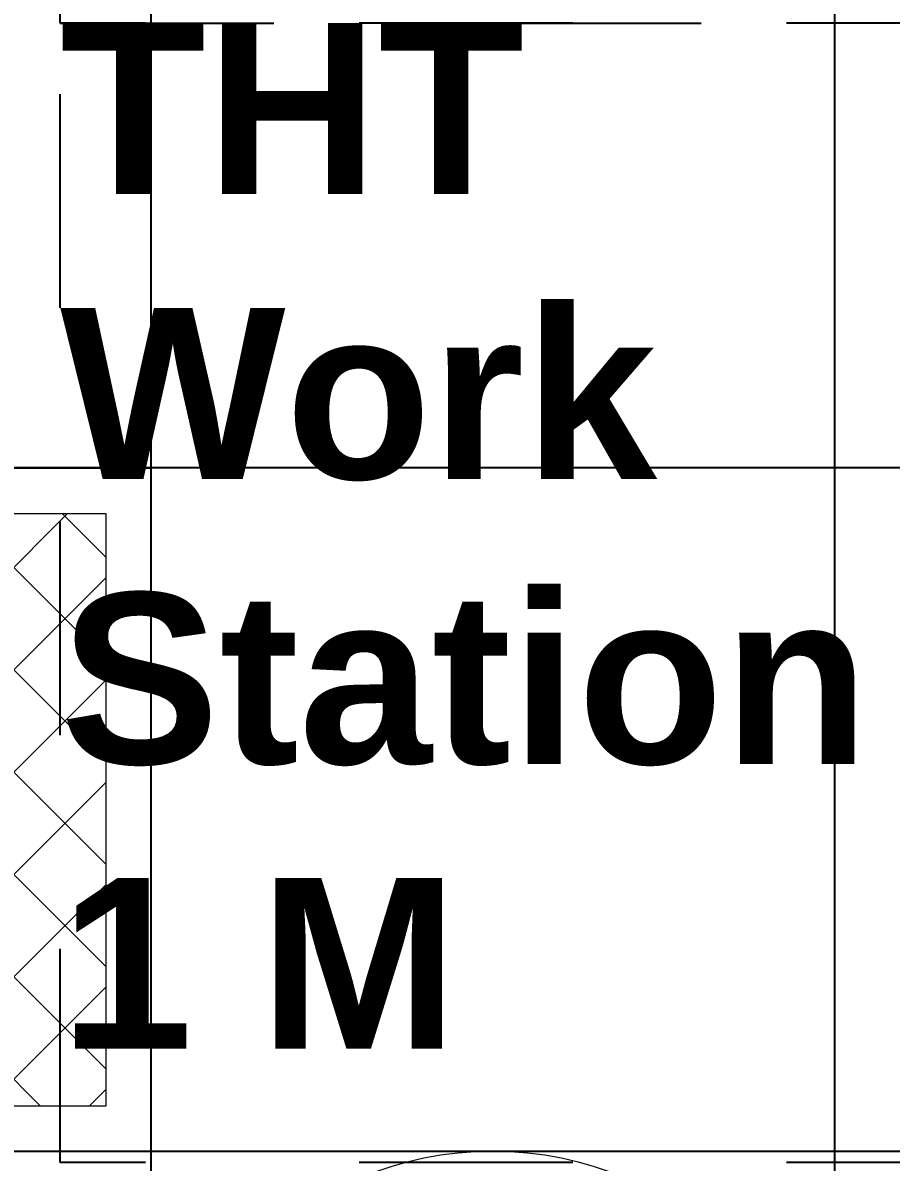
# Model space of a CAD drawing. Header units: centimetres. Extents: x 405564 to 502064, y 46284 to 60634.
# Drawn here: x 456808.5 to 456884.7, y 53721.6 to 53821.6 of the extents above; entities that cross this region are included whole.
import ezdxf
from ezdxf import colors
from ezdxf.entities.mleader import LeaderData, LeaderLine
from ezdxf.math import Vec2, Vec3
from ezdxf.xclip import XClip

# ---------------------------------------------------------------- set-up
doc = ezdxf.new("R2010")
doc.units = ezdxf.units.CM
doc.header["$XCLIPFRAME"] = 0
doc.linetypes.add('3+1_3b$0$DASHED', pattern=[0.25, 0.125, -0.125])
doc.linetypes.add('DASHED', pattern=[19.05, 12.7, -6.35])
doc.layers.get('0').update_dxf_attribs({"color": 8, "lineweight": 9})
for name, color, linetype, lineweight in [('---___EB_draft00_ALTYAPI_helikoptermania', 8, 'Continuous', 0), ('0-KRCN-AYDINLATMA-130426', 8, 'Continuous', 9), ('0-KRCN-MİMARİ-220526', 8, 'Continuous', 9), ('OL_Ic', 8, 'Continuous', 9)]:
    doc.layers.add(name, color=color, linetype=linetype, lineweight=lineweight)
for name, color, linetype in [('---___EB_draft03_cihazlar', 8, 'Continuous'), ('0-KRCN-ASMATAVAN-130426', 8, 'Continuous'), ('AS_DUV', 8, 'Continuous'), ('AS_PYZ_BINA', 8, 'Continuous')]:
    doc.layers.add(name, color=color, linetype=linetype)
doc.styles.add('Kalin02', font='arialbd.ttf')
doc.styles.add('Normal_ITL', font='swissi.ttf')
doc.styles.add('TAHOMA', font='tahoma.ttf')

# ---------------------------------------------------------------- blocks, each defined once
blk = doc.blocks.new('ASMA TAVA TİPİ HOPARLÖR')
at = {"layer": '0-KRCN-AYDINLATMA-130426', "const_width": 0.317}
blk.add_lwpolyline([(0.27, -4.41, 0.59818), (1.25, -3.88), (1.25, 3.88, 0.59818), (0.27, 4.41), (-2.7, 2.45, -0.14743), (-3.05, 2.34), (-5.09, 2.34, 0.41421), (-5.72, 1.71), (-5.72, -1.71, 0.41421), (-5.09, -2.34), (-3.05, -2.34, -0.14743), (-2.7, -2.45)], format="xyb", close=True, dxfattribs=at)
for points in [[(3.19, 3.72, -0.68049), (3.19, -3.72)], [(2.8, 2.51, -0.65881), (2.8, -2.51)], [(2.41, 1.29, -0.6014), (2.41, -1.29)]]:
    blk.add_lwpolyline(points, format="xyb", dxfattribs=at)
at = {"layer": '0-KRCN-AYDINLATMA-130426'}
blk.add_circle((0, 0), 30, dxfattribs=at)
at = {"layer": '0-KRCN-AYDINLATMA-130426', "ltscale": 0.1}
for radius in [9.5, 8.23]:
    blk.add_circle((0, 0), radius, dxfattribs=at)
blk = doc.blocks.new('50W 60x60 cm  SIVA ALTI LED ARMATÜR')
at = {"layer": '0-KRCN-AYDINLATMA-130426'}
h = blk.add_hatch(dxfattribs=at)
h.set_pattern_fill('ANSI37', color=256, scale=0.2)
h.paths.add_polyline_path([(-2.6, 2.594), (2.6, 2.594), (2.6, -2.606), (-2.6, -2.606)])
for points in [[(-3, 2.994), (3, 2.994), (3, -3.007), (-3, -3.007)], [(-2.6, 2.594), (2.6, 2.594), (2.6, -2.606), (-2.6, -2.606)]]:
    blk.add_lwpolyline(points, close=True, dxfattribs=at)
at = {"layer": '0-KRCN-AYDINLATMA-130426', "insert": (-2.35, 2.344), "char_height": 1.5, "attachment_point": 1, "style": 'TAHOMA'}
blk.add_mtext_dynamic_manual_height_columns('{\\fTahoma|b0|i0|c162|p34;50W}', width=1.5, gutter_width=1.25, heights=[0], dxfattribs=at)
blk = doc.blocks.new('G$C27E741DA')
at = {"layer": '0-KRCN-AYDINLATMA-130426', "xscale": 10, "yscale": 10, "zscale": 10}
blk.add_blockref('50W 60x60 cm  SIVA ALTI LED ARMATÜR', (18725.68, 6618.55), dxfattribs=at)
at = {"layer": '0-KRCN-AYDINLATMA-130426'}
blk.add_blockref('ASMA TAVA TİPİ HOPARLÖR', (18785.64, 6558.55), dxfattribs=at)
blk = doc.blocks.new('THTWorkStation1M')
at = {"layer": '---___EB_draft03_cihazlar', "color": 1, "linetype": '3+1_3b$0$DASHED', "ltscale": 150}
blk.add_lwpolyline([(273800, -40093.37), (274070, -40093.37), (274070, -40193.37), (273800, -40193.37), (273800, -40093.37)], dxfattribs=at)
at = {"layer": '---___EB_draft03_cihazlar', "insert": (273800, -40093.37), "char_height": 15, "attachment_point": 1, "style": 'Kalin02'}
blk.add_mtext_dynamic_manual_height_columns('THT \\PWork \\PStation \\P1 M', width=590.7316, gutter_width=750, heights=[137.08], dxfattribs=at)
blk = doc.blocks.new('OPK-site-surrounding-R01')
at = {"layer": '---___EB_draft00_ALTYAPI_helikoptermania', "linetype": 'DASHED', "ltscale": 10}
blk.add_lwpolyline([(-21668.13, -4404.86), (1451.36, 6572.38)], dxfattribs=at)
blk = doc.blocks.new('A$C6A10306C')
ref = blk.add_blockref('OPK-site-surrounding-R01', (5135.68, -3851.45))
XClip(ref).set_block_clipping_path([(-5135.679684336, -9648.5463532069), (26364.320315664, 3851.4536467931)])
blk = doc.blocks.new('A$Ca63a641c')
at = {"layer": 'AS_PYZ_BINA'}
ml = blk.add_multileader_mtext('Standard', dxfattribs=at)
ml.set_content('EST boyalı panel çit ve panel çit kapı (AS 51.101)', color=256, style='Normal_ITL')
ml.set_leader_properties()
ml.build(insert=Vec2(0, 0))
ml.multileader.update_dxf_attribs({"dogleg_length": 0.379, "arrow_head_size": 17.04, "scale": 75})
ctx = ml.context
ctx.base_point, ctx.scale, ctx.char_height, ctx.arrow_head_size, ctx.landing_gap_size, ctx.plane_origin = Vec3(140.51, 464.3), 75, 20, 17.04, 14.2, Vec3(92.51, 620.11)
notes = []
notes.append((ctx, [(0, (1, 1, 0), (112.11, 464.3), (1, 0), 28.4, [(0, [(68.5, 410)], 0, [])])]))
ctx.mtext.insert, ctx.mtext.width, ctx.mtext.flow_direction = Vec3(154.71, 477.51), 604.5634, 5
for ctx, leaders in notes:
    for number, flags, end, landing, length, lines in leaders:
        leader = LeaderData()
        leader.index, (leader.has_last_leader_line, leader.has_dogleg_vector, leader.attachment_direction) = number, flags
        leader.last_leader_point, leader.dogleg_vector, leader.dogleg_length = Vec3(end), Vec3(landing), length
        for number, points, colour, breaks in lines:
            line = LeaderLine()
            line.index, line.vertices, line.color, line.breaks = number, Vec3.list(points), colors.encode_raw_color(colour), breaks
            leader.lines.append(line)
        ctx.leaders.append(leader)
blk = doc.blocks.new('A$C85dec720')
at = {"layer": 'OL_Ic'}
blk.add_blockref('A$Ca63a641c', (5315.08, 5344.25, 28.4), dxfattribs=at)
blk = doc.blocks.new('A$C6A10300A')
at = {"layer": '---___EB_draft03_cihazlar'}
for p in [(-255052.32, 33380.91), (-255052.32, 33280.91)]:
    blk.add_blockref('THTWorkStation1M', p, dxfattribs=at)
at = {"layer": 'AS_DUV'}
ref = blk.add_blockref('A$C85dec720', (28900.96, -17748.98), dxfattribs=dict(at, rotation=105.0255580063709))
XClip(ref).set_block_clipping_path([(6220.3367769278, 6783.7313721173), (4126.4071464743, -1017.0000000052), (7354.8298234051, -1883.5969356479), (9448.7594538586, 5917.1344364745)])

msp = doc.modelspace()

# ---------------------------------------------------------------- linework, layer by layer
at = {"layer": '0-KRCN-ASMATAVAN-130426'}
for p, q in [((456819.75, 53542.56), (456819.75, 54322.56)), ((456879.75, 53542.56), (456879.75, 54322.56)), ((456759.75, 53782.56), (457539.75, 53782.56)), ((456759.75, 53722.56), (457539.75, 53722.56))]:
    msp.add_line(p, q, dxfattribs=at)

# ---------------------------------------------------------------- block references
at = {"layer": '0-KRCN-AYDINLATMA-130426'}
msp.add_blockref('G$C27E741DA', (438064.07, 47134.02), dxfattribs=at)

# ---------------------------------------------------------------- next in the draw order: block references
at = {"layer": '0-KRCN-MİMARİ-220526'}
msp.add_blockref('A$C6A10300A', (438064.07, 60634.02), dxfattribs=at)

# ---------------------------------------------------------------- next in the draw order: block references
msp.add_blockref('A$C6A10306C', (470564.07, 60634.02), dxfattribs=at)

doc.saveas('drawing.dxf')
